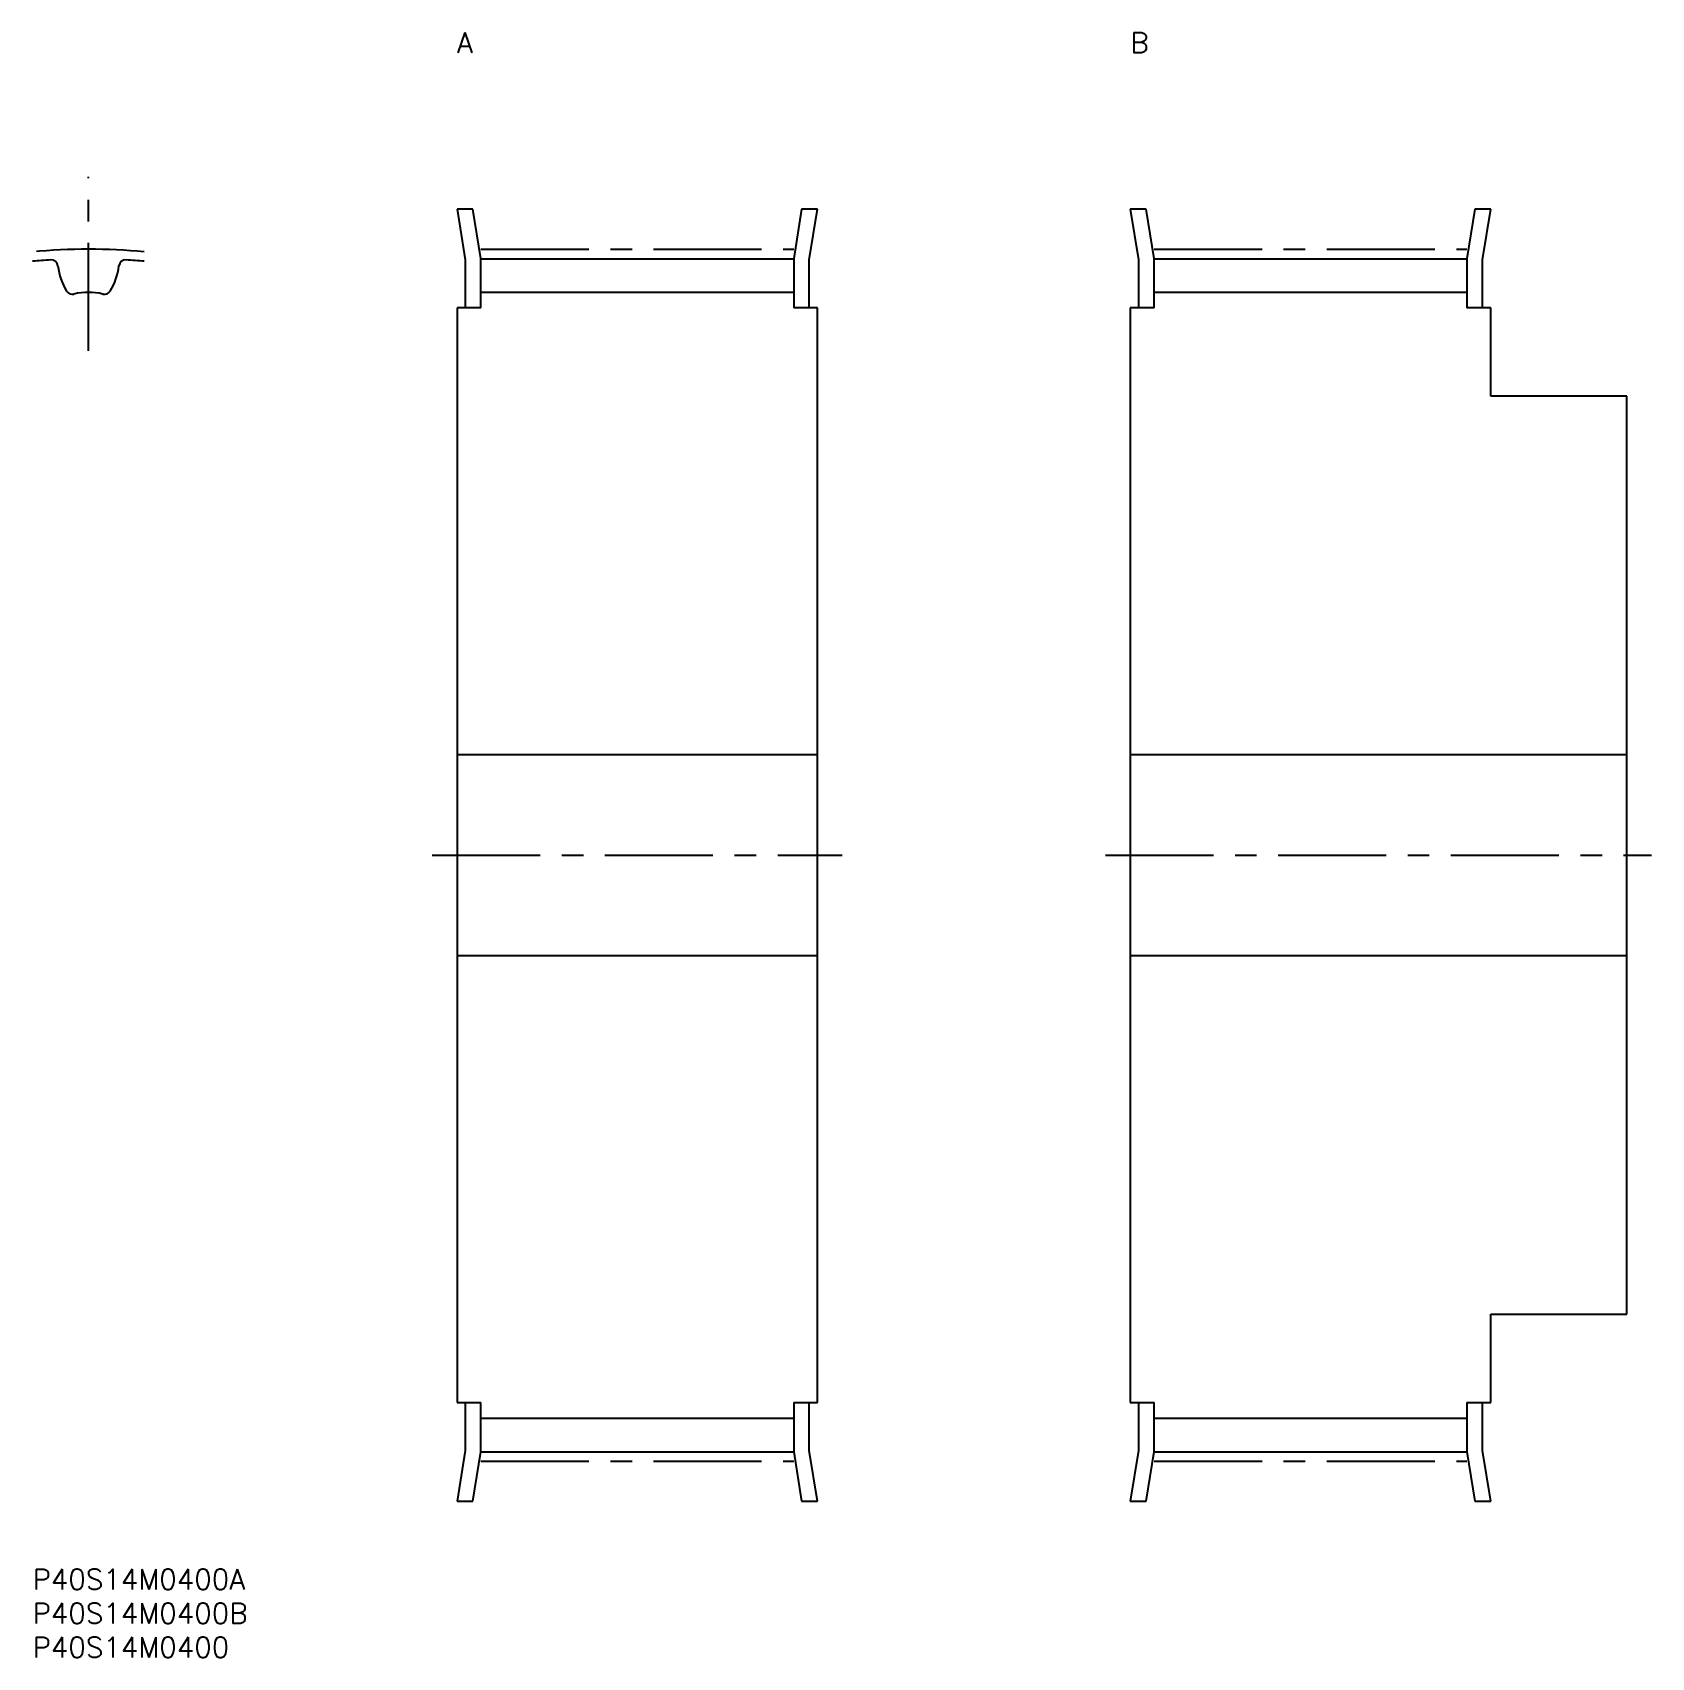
# Model space of a CAD drawing. Extents: x 0 to 238, y -13 to 226.
import ezdxf

# ---------------------------------------------------------------- set-up
doc = ezdxf.new("R2010")
doc.units = 0
doc.header["$LTSCALE"] = 0.5
doc.linetypes.add('CENTER', pattern=[50.8, 31.75, -6.35, 6.35, -6.35])
for name, color, linetype in [('MSM_CENTER', 1, 'CENTER'), ('MSM_CONTINUOUS', 7, 'CONTINUOUS'), ('MSM_PART_NUMBER', 7, 'CONTINUOUS')]:
    doc.layers.add(name, color=color, linetype=linetype)
doc.styles.get("Standard").update_dxf_attribs({"font": 'txt.shx', "height": 3, "bigfont": 'bigfont.shx'})

# ---------------------------------------------------------------- blocks, each defined once
blk = doc.blocks.new('*U32')
at = {"layer": 'MSM_PART_NUMBER'}
blk.add_text('P40S14M0400A', height=3, dxfattribs=at).set_placement((0, -3))
blk = doc.blocks.new('*U33')
at = {"layer": 'MSM_PART_NUMBER'}
blk.add_text('P40S14M0400B', height=3, dxfattribs=at).set_placement((0, -8))
blk = doc.blocks.new('*U34')
at = {"layer": 'MSM_PART_NUMBER'}
blk.add_text('P40S14M0400', height=3, dxfattribs=at).set_placement((0, -13))
blk = doc.blocks.new('*U35')
at = {"layer": 'MSM_PART_NUMBER'}
blk.add_text('A', height=3, dxfattribs=at).set_placement((62.44, 223))
blk = doc.blocks.new('*U36')
at = {"layer": 'MSM_PART_NUMBER'}
blk.add_text('B', height=3, dxfattribs=at).set_placement((161.44, 223))

msp = doc.modelspace()

# ---------------------------------------------------------------- linework, layer by layer
at = {"layer": 'MSM_CENTER'}
for p, q in [((8.22, 179.17), (8.22, 204.75)), ((65.94, 194.12), (111.94, 194.12)), ((164.94, 194.12), (210.94, 194.12)), ((58.79, 105), (119.09, 105)), ((157.79, 105), (238.09, 105)), ((65.94, 15.88), (111.94, 15.88)), ((164.94, 15.88), (210.94, 15.88))]:
    msp.add_line(p, q, dxfattribs=at)
msp.add_arc((8.22, 105), 89.12, 84.7081, 95.2919, dxfattribs=at)
at = {"layer": 'MSM_CONTINUOUS'}
for p, q in [((64.77, 200), (62.44, 200)), ((62.44, 200), (63.64, 192.57)), ((65.94, 192.75), (64.77, 200)), ((113.11, 200), (111.94, 192.75)), ((115.44, 200), (113.11, 200)), ((114.24, 192.57), (115.44, 200)), ((163.77, 200), (161.44, 200)), ((161.44, 200), (162.64, 192.57)), ((164.94, 192.75), (163.77, 200)), ((212.11, 200), (210.94, 192.75)), ((214.44, 200), (212.11, 200)), ((213.24, 192.57), (214.44, 200)), ((63.64, 192.57), (63.64, 185.5)), ((65.94, 185.5), (65.94, 192.75)), ((65.94, 192.73), (111.94, 192.73)), ((111.94, 192.75), (111.94, 185.5)), ((114.24, 185.5), (114.24, 192.57)), ((162.64, 192.57), (162.64, 185.5)), ((164.94, 185.5), (164.94, 192.75)), ((164.94, 192.73), (210.94, 192.73)), ((210.94, 192.75), (210.94, 185.5)), ((213.24, 185.5), (213.24, 192.57)), ((111.94, 187.78), (65.94, 187.78)), ((210.94, 187.78), (164.94, 187.78)), ((62.44, 185.5), (62.44, 24.5)), ((65.94, 185.5), (62.44, 185.5)), ((115.44, 185.5), (111.94, 185.5)), ((115.44, 24.5), (115.44, 185.5)), ((161.44, 185.5), (161.44, 24.5)), ((164.94, 185.5), (161.44, 185.5)), ((214.44, 185.5), (210.94, 185.5)), ((214.44, 172.5), (214.44, 185.5)), ((234.44, 172.5), (214.44, 172.5)), ((234.44, 37.5), (234.44, 172.5)), ((115.44, 119.75), (62.44, 119.75)), ((234.44, 119.75), (161.44, 119.75)), ((62.44, 90.25), (115.44, 90.25)), ((161.44, 90.25), (234.44, 90.25)), ((214.44, 24.5), (214.44, 37.5)), ((214.44, 37.5), (234.44, 37.5)), ((62.44, 24.5), (65.94, 24.5)), ((63.64, 24.5), (63.64, 17.43)), ((65.94, 17.25), (65.94, 24.5)), ((111.94, 24.5), (111.94, 17.25)), ((111.94, 24.5), (115.44, 24.5)), ((114.24, 17.43), (114.24, 24.5)), ((161.44, 24.5), (164.94, 24.5)), ((162.64, 24.5), (162.64, 17.43)), ((164.94, 17.25), (164.94, 24.5)), ((210.94, 24.5), (210.94, 17.25)), ((210.94, 24.5), (214.44, 24.5)), ((213.24, 17.43), (213.24, 24.5)), ((65.94, 22.22), (111.94, 22.22)), ((164.94, 22.22), (210.94, 22.22)), ((63.64, 17.43), (62.44, 10)), ((64.77, 10), (65.94, 17.25)), ((65.94, 17.27), (111.94, 17.27)), ((111.94, 17.25), (113.11, 10)), ((115.44, 10), (114.24, 17.43)), ((162.64, 17.43), (161.44, 10)), ((163.77, 10), (164.94, 17.25)), ((164.94, 17.27), (210.94, 17.27)), ((210.94, 17.25), (212.11, 10)), ((214.44, 10), (213.24, 17.43)), ((62.44, 10), (64.77, 10)), ((113.11, 10), (115.44, 10)), ((161.44, 10), (163.77, 10)), ((212.11, 10), (214.44, 10))]:
    msp.add_line(p, q, dxfattribs=at)
for centre, radius, start, end in [((8.22, 105), 87.73, 93.6237, 95.3763), ((2.74, 191.56), 1, 6.6716, 93.6237), ((12.77, 192.73), 9.1, 186.6716, 211.4746), ((3.67, 192.73), 9.1, 328.5254, 353.3284), ((13.7, 191.56), 1, 86.3763, 173.3284), ((8.22, 105), 87.73, 84.6237, 86.3763), ((5.86, 188.5), 1, 211.4746, 283.5027), ((8.22, 178.68), 9.1, 76.4973, 103.5027), ((10.58, 188.5), 1, 256.4973, 328.5254)]:
    msp.add_arc(centre, radius, start, end, dxfattribs=at)

# ---------------------------------------------------------------- block references
for name in ['*U35', '*U36', '*U32', '*U33', '*U34']:
    msp.add_blockref(name, (0, 0), dxfattribs=at)

doc.saveas('drawing.dxf')
